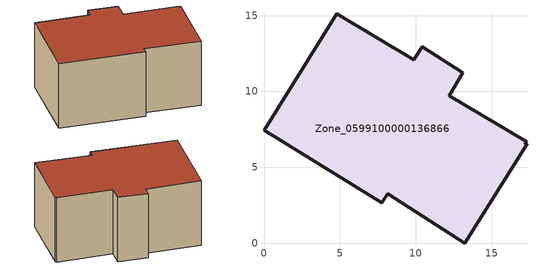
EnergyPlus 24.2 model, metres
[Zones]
Zone_0599100000136866
 floor ground (C_G): 17.2,6.52 17.34,6.55 13.24,0 8.17,3.24 7.76,2.65 0,7.45 4.81,15.11 9.88,12.09 10.42,12.93 13.09,11.22 12.21,9.72 17.31,6.68 z0
 wall outside (C_F): 13.09,11.22 10.42,12.93 9.88,12.09 4.81,15.11 0,7.45 7.76,2.65 8.17,3.24 13.24,0 17.34,6.55 17.2,6.52 17.31,6.68 12.21,9.72 13.09,11.22 z0:7.36
 roof outside (C_R): 17.31,6.68 12.21,9.72 13.09,11.22 10.42,12.93 9.88,12.09 4.81,15.11 0,7.45 7.76,2.65 8.17,3.24 13.24,0 17.34,6.55 17.2,6.52 z7.36
[BUILDING]
Pand.0599100000136866: North Axis=0; Terrain=City; Loads Convergence Tolerance Value=0.04; Temperature Convergence Tolerance Value=0.4; Solar Distribution=FullExterior; Maximum Number of Warmup Days=25; Minimum Number of Warmup Days=1
[Site:Location]
Rotterdam.The.Hague.AP_ZH_NLD Design_Conditions: Latitude=51.96; Longitude=4.45; Time Zone=1; Elevation=-4.5
[SITE:GROUNDTEMPERATURE:BUILDINGSURFACE]
18, 18, 18, 18, 18, 18, 18, 18, 18, 18, 18, 18
[MATERIAL] Thermal Absorptance=0.9; Solar Absorptance=0.7; Visible Absorptance=0.7
Name | Roughness | Thickness | Conductivity | Density | Specific Heat
G.D.1965 | MediumSmooth | 0.15 | 1 | 540 | 1210
F.D.1965 | Rough | 0.3 | 0.857143 | 1920 | 840
R.D.1965 | MediumRough | 0.2 | 0.08 | 1500 | 1000
[CONSTRUCTION]
C_G: G.D.1965
C_F: F.D.1965
C_R: R.D.1965
[ZONE]
Zone_0599100000136866: Type=1; Multiplier=1; Ceiling Height=Autocalculate; Volume=Autocalculate; Floor Area=autocalculate; Part of Total Floor Area=Yes
[ZONEINFILTRATION:DESIGNFLOWRATE]
Infil_Zone_0599100000136866: Zone or ZoneList or Space or SpaceList=Zone_0599100000136866; Schedule=AlwaysOn; Design Flow Rate Calculation Method=Flow/Area; Flow Rate per Floor Area=0.0042; Constant Term Coefficient=1; Temperature Term Coefficient=0; Velocity Term Coefficient=0; Velocity Squared Term Coefficient=0
[HVACTEMPLATE:ZONE:IDEALLOADSAIRSYSTEM]
Zone_0599100000136866: Maximum Heating Supply Air Temperature=50; Minimum Cooling Supply Air Temperature=13; Maximum Heating Supply Air Humidity Ratio=0.0156; Minimum Cooling Supply Air Humidity Ratio=0.0077; Heating Limit=NoLimit; Cooling Limit=NoLimit; Dehumidification Control Type=ConstantSensibleHeatRatio; Cooling Sensible Heat Ratio=0.7; Dehumidification Setpoint=60; Humidification Control Type=None; Humidification Setpoint=30; Outdoor Air Method=None; Outdoor Air Flow Rate per Person=0.00944; Outdoor Air Flow Rate per Zone Floor Area=0; Outdoor Air Flow Rate per Zone=0; Demand Controlled Ventilation Type=None; Outdoor Air Economizer Type=NoEconomizer; Heat Recovery Type=None; Sensible Heat Recovery Effectiveness=0.7; Latent Heat Recovery Effectiveness=0.65
[ZONECONTROL:THERMOSTAT]
ThermostatControl_Zone_0599100000136866: Zone or ZoneList=Zone_0599100000136866; Control Type Schedule=DualSetpointControlType; Control 1=Thermostat_Zone_0599100000136866; Temperature Difference Between Cutout And Setpoint=0
[THERMOSTATSETPOINT:DUALSETPOINT]
Thermostat_Zone_0599100000136866: Heating Setpoint Temperature Schedule=HeatingSetpoint_Zone_0599100000136866; Cooling Setpoint Temperature Schedule=CoolingSetpoint_Zone_0599100000136866
[SCHEDULE:COMPACT]
HeatingSetpoint_Zone_0599100000136866: Through: 12/31, For: AllDays, Until: 24:00, 21
CoolingSetpoint_Zone_0599100000136866: Through: 12/31, For: AllDays, Until: 24:00, 24
DualSetpointControlType: Through: 12/31, For: AllDays, Until: 24:00, 4
AlwaysOn: Through: 12/31, For: AllDays, Until: 24:00, 1
